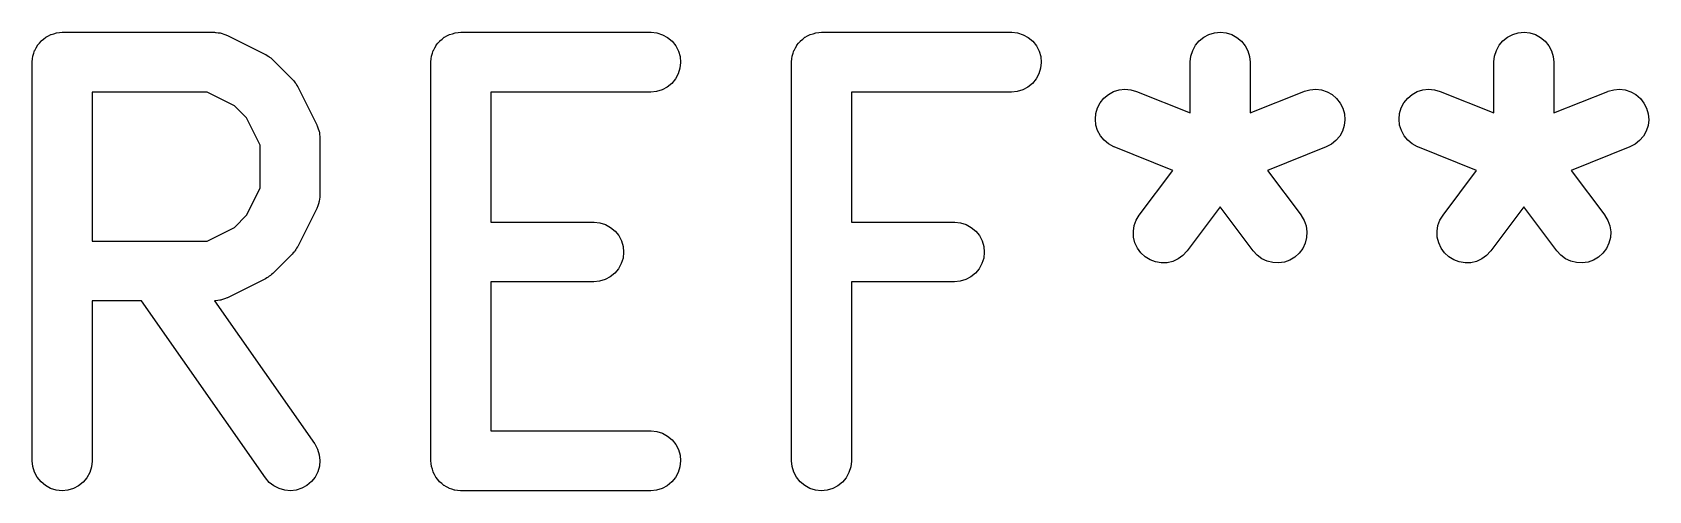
# Model space of a CAD drawing. Extents: x -2 to 178, y -114 to 6.
# Drawn here: x -1.751 to 2.304, y 4.476 to 5.626 of the extents above.
import ezdxf

# ---------------------------------------------------------------- set-up
doc = ezdxf.new("R2010")
doc.units = 0
doc.header["$MEASUREMENT"] = 0
doc.layers.add('BLACK', color=7, linetype='CONTINUOUS')

msp = doc.modelspace()

# ---------------------------------------------------------------- linework, layer by layer
at = {"layer": 'BLACK', "linetype": 'CONTINUOUS'}
for p, q in [((-1.73804, 5.59379), (-1.7335, 5.59921)), ((-1.7335, 5.59921), (-1.72901, 5.60464)), ((-1.72901, 5.60464), (-1.7288, 5.6048)), ((-1.7288, 5.6048), (-1.72864, 5.605)), ((-1.72864, 5.605), (-1.72317, 5.6094)), ((-1.72317, 5.6094), (-1.71766, 5.61389)), ((-1.71766, 5.61389), (-1.71743, 5.61401)), ((-1.71743, 5.61401), (-1.71723, 5.61418)), ((-1.71723, 5.61418), (-1.71098, 5.61744)), ((-1.71098, 5.61744), (-1.70474, 5.62076)), ((-1.70474, 5.62076), (-1.70449, 5.62084)), ((-1.70449, 5.62084), (-1.70426, 5.62096)), ((-1.70426, 5.62096), (-1.69748, 5.62295)), ((-1.69748, 5.62295), (-1.69073, 5.62499)), ((-1.69073, 5.62499), (-1.69047, 5.62502)), ((-1.69047, 5.62502), (-1.69022, 5.62509)), ((-1.69022, 5.62509), (-1.68319, 5.62573)), ((-1.68319, 5.62573), (-1.67616, 5.62642)), ((-1.67616, 5.62642), (-1.29521, 5.62642)), ((-1.29521, 5.62642), (-1.29416, 5.62641)), ((-1.29416, 5.62641), (-1.29197, 5.62617)), ((-1.29197, 5.62617), (-1.28976, 5.62622)), ((-1.28976, 5.62622), (-1.2847, 5.62535)), ((-1.2847, 5.62535), (-1.27962, 5.62478)), ((-1.27962, 5.62478), (-1.27752, 5.62411)), ((-1.27752, 5.62411), (-1.27534, 5.62374)), ((-1.27534, 5.62374), (-1.27054, 5.6219)), ((-1.27054, 5.6219), (-1.26566, 5.62035)), ((-1.26566, 5.62035), (-1.26373, 5.61929)), ((-1.26373, 5.61929), (-1.26167, 5.6185)), ((-1.26167, 5.6185), (-1.16643, 5.57088)), ((-0.73804, 5.59379), (-0.7335, 5.59921)), ((-0.7335, 5.59921), (-0.72901, 5.60464)), ((-0.72901, 5.60464), (-0.7288, 5.6048)), ((-0.7288, 5.6048), (-0.72864, 5.605)), ((-0.72864, 5.605), (-0.72317, 5.6094)), ((-0.72317, 5.6094), (-0.71766, 5.61389)), ((-0.71766, 5.61389), (-0.71743, 5.61401)), ((-0.71743, 5.61401), (-0.71723, 5.61418)), ((-0.71723, 5.61418), (-0.71098, 5.61744)), ((-0.71098, 5.61744), (-0.70474, 5.62076)), ((-0.70474, 5.62076), (-0.70449, 5.62084)), ((-0.70449, 5.62084), (-0.70426, 5.62096)), ((-0.70426, 5.62096), (-0.69748, 5.62295)), ((-0.69748, 5.62295), (-0.69073, 5.62499)), ((-0.69073, 5.62499), (-0.69047, 5.62502)), ((-0.69047, 5.62502), (-0.69022, 5.62509)), ((-0.69022, 5.62509), (-0.68319, 5.62573)), ((-0.68319, 5.62573), (-0.67616, 5.62642)), ((-0.67616, 5.62642), (-0.19997, 5.62642)), ((-0.19997, 5.62642), (-0.19892, 5.62641)), ((-0.19892, 5.62641), (-0.18438, 5.62478)), ((-0.18438, 5.62478), (-0.17042, 5.62035)), ((-0.17042, 5.62035), (-0.1576, 5.6133)), ((-0.1576, 5.6133), (-0.14639, 5.60389)), ((-0.14639, 5.60389), (-0.13721, 5.59249)), ((0.16672, 5.59379), (0.17127, 5.59921)), ((0.17127, 5.59921), (0.17575, 5.60464)), ((0.17575, 5.60464), (0.17596, 5.6048)), ((0.17596, 5.6048), (0.17612, 5.605)), ((0.17612, 5.605), (0.18159, 5.6094)), ((0.18159, 5.6094), (0.1871, 5.61389)), ((0.1871, 5.61389), (0.18733, 5.61401)), ((0.18733, 5.61401), (0.18753, 5.61418)), ((0.18753, 5.61418), (0.19378, 5.61744)), ((0.19378, 5.61744), (0.20002, 5.62076)), ((0.20002, 5.62076), (0.20027, 5.62084)), ((0.20027, 5.62084), (0.2005, 5.62096)), ((0.2005, 5.62096), (0.20728, 5.62295)), ((0.20728, 5.62295), (0.21403, 5.62499)), ((0.21403, 5.62499), (0.21429, 5.62502)), ((0.21429, 5.62502), (0.21455, 5.62509)), ((0.21455, 5.62509), (0.22157, 5.62573)), ((0.22157, 5.62573), (0.2286, 5.62642)), ((0.2286, 5.62642), (0.70479, 5.62642)), ((0.70479, 5.62642), (0.70584, 5.62641)), ((0.70584, 5.62641), (0.72038, 5.62478)), ((0.72038, 5.62478), (0.73434, 5.62035)), ((0.73434, 5.62035), (0.74716, 5.6133)), ((0.74716, 5.6133), (0.75838, 5.60389)), ((0.75838, 5.60389), (0.76755, 5.59249)), ((1.16671, 5.59379), (1.17612, 5.605)), ((1.17612, 5.605), (1.18753, 5.61418)), ((1.18753, 5.61418), (1.2005, 5.62096)), ((1.2005, 5.62096), (1.21454, 5.62509)), ((1.21454, 5.62509), (1.22912, 5.62642)), ((1.22912, 5.62642), (1.24368, 5.62489)), ((1.24368, 5.62489), (1.25766, 5.62056)), ((1.25766, 5.62056), (1.27054, 5.6136)), ((1.27054, 5.6136), (1.28182, 5.60427)), ((1.28182, 5.60427), (1.29107, 5.59292)), ((1.92862, 5.59379), (1.93803, 5.605)), ((1.93803, 5.605), (1.94944, 5.61418)), ((1.94944, 5.61418), (1.96241, 5.62096)), ((1.96241, 5.62096), (1.97645, 5.62509)), ((1.97645, 5.62509), (1.99103, 5.62642)), ((1.99103, 5.62642), (2.00558, 5.62489)), ((2.00558, 5.62489), (2.01957, 5.62056)), ((2.01957, 5.62056), (2.03244, 5.6136)), ((2.03244, 5.6136), (2.04372, 5.60427)), ((2.04372, 5.60427), (2.05297, 5.59292)), ((-1.75115, 5.55247), (-1.75036, 5.55951)), ((-1.75036, 5.55951), (-1.74963, 5.5665)), ((-1.74963, 5.5665), (-1.74955, 5.56675)), ((-1.74955, 5.56675), (-1.74952, 5.56701)), ((-1.74952, 5.56701), (-1.7474, 5.57371)), ((-1.7474, 5.57371), (-1.7453, 5.58048)), ((-1.7453, 5.58048), (-1.74517, 5.58072)), ((-1.74517, 5.58072), (-1.7451, 5.58096)), ((-1.7451, 5.58096), (-1.74168, 5.58717)), ((-1.74168, 5.58717), (-1.73834, 5.59336)), ((-1.73834, 5.59336), (-1.73817, 5.59356)), ((-1.73817, 5.59356), (-1.73804, 5.59379)), ((-1.16643, 5.57088), (-1.1655, 5.57041)), ((-1.1655, 5.57041), (-1.16196, 5.56811)), ((-1.16196, 5.56811), (-1.15825, 5.56612)), ((-1.15825, 5.56612), (-1.15583, 5.56414)), ((-1.15583, 5.56414), (-1.15322, 5.56244)), ((-1.15322, 5.56244), (-1.15019, 5.55951)), ((-1.15019, 5.55951), (-1.14694, 5.55683)), ((-1.14694, 5.55683), (-1.09932, 5.50921)), ((-0.75115, 5.55247), (-0.75036, 5.55951)), ((-0.75036, 5.55951), (-0.74963, 5.5665)), ((-0.74963, 5.5665), (-0.74955, 5.56675)), ((-0.74955, 5.56675), (-0.74952, 5.56701)), ((-0.74952, 5.56701), (-0.7474, 5.57371)), ((-0.7474, 5.57371), (-0.7453, 5.58048)), ((-0.7453, 5.58048), (-0.74518, 5.58072)), ((-0.74518, 5.58072), (-0.7451, 5.58096)), ((-0.7451, 5.58096), (-0.74168, 5.58717)), ((-0.74168, 5.58717), (-0.73834, 5.59336)), ((-0.73834, 5.59336), (-0.73817, 5.59356)), ((-0.73817, 5.59356), (-0.73804, 5.59379)), ((-0.13721, 5.59249), (-0.13043, 5.57951)), ((-0.13043, 5.57951), (-0.1263, 5.56547)), ((-0.1263, 5.56547), (-0.12497, 5.55089)), ((0.15361, 5.55247), (0.1544, 5.55951)), ((0.1544, 5.55951), (0.15513, 5.5665)), ((0.15513, 5.5665), (0.15521, 5.56675)), ((0.15521, 5.56675), (0.15524, 5.56701)), ((0.15524, 5.56701), (0.15736, 5.57371)), ((0.15736, 5.57371), (0.15946, 5.58048)), ((0.15946, 5.58048), (0.15959, 5.58072)), ((0.15959, 5.58072), (0.15966, 5.58096)), ((0.15966, 5.58096), (0.16308, 5.58717)), ((0.16308, 5.58717), (0.16642, 5.59336)), ((0.16642, 5.59336), (0.16659, 5.59356)), ((0.16659, 5.59356), (0.16672, 5.59379)), ((0.76755, 5.59249), (0.77433, 5.57951)), ((0.77433, 5.57951), (0.77846, 5.56547)), ((0.77846, 5.56547), (0.77979, 5.55089)), ((1.15361, 5.55247), (1.15524, 5.56701)), ((1.15524, 5.56701), (1.15966, 5.58096)), ((1.15966, 5.58096), (1.16671, 5.59379)), ((1.29107, 5.59292), (1.29794, 5.58)), ((1.29794, 5.58), (1.30217, 5.56599)), ((1.30217, 5.56599), (1.3036, 5.55142)), ((1.91551, 5.55247), (1.91714, 5.56701)), ((1.91714, 5.56701), (1.92157, 5.58096)), ((1.92157, 5.58096), (1.92862, 5.59379)), ((2.05297, 5.59292), (2.05984, 5.58)), ((2.05984, 5.58), (2.06408, 5.56599)), ((2.06408, 5.56599), (2.0655, 5.55142)), ((-1.75116, 5.55196), (-1.75115, 5.55247)), ((-1.75116, 5.55194), (-1.75116, 5.55196)), ((-1.75116, 5.55193), (-1.75116, 5.55194)), ((-1.75116, 5.55142), (-1.75116, 5.55193)), ((-1.75116, 4.55142), (-1.75116, 5.55142)), ((-0.75116, 5.55196), (-0.75115, 5.55247)), ((-0.75116, 5.55194), (-0.75116, 5.55196)), ((-0.75116, 5.55193), (-0.75116, 5.55194)), ((-0.75116, 5.55142), (-0.75116, 5.55193)), ((-0.75116, 4.55142), (-0.75116, 5.55142)), ((-0.13083, 5.52236), (-0.13779, 5.50948)), ((-0.1265, 5.53634), (-0.13083, 5.52236)), ((-0.12497, 5.55089), (-0.1265, 5.53634)), ((0.1536, 5.55196), (0.15361, 5.55247)), ((0.1536, 5.55194), (0.1536, 5.55196)), ((0.1536, 5.55193), (0.1536, 5.55194)), ((0.1536, 5.55142), (0.1536, 5.55193)), ((0.1536, 4.55142), (0.1536, 5.55142)), ((0.77393, 5.52236), (0.76697, 5.50948)), ((0.77826, 5.53634), (0.77393, 5.52236)), ((0.77979, 5.55089), (0.77826, 5.53634)), ((1.1536, 5.55142), (1.15361, 5.55247)), ((1.1536, 5.4241), (1.1536, 5.55142)), ((1.3036, 5.55142), (1.3036, 5.4241)), ((1.9155, 5.55142), (1.91551, 5.55247)), ((1.9155, 5.4241), (1.9155, 5.55142)), ((2.0655, 5.55142), (2.0655, 5.4241)), ((-1.60116, 5.47642), (-1.60116, 5.10261)), ((-1.31291, 5.47642), (-1.60116, 5.47642)), ((-1.2444, 5.44216), (-1.31291, 5.47642)), ((-1.09932, 5.50921), (-1.09858, 5.50847)), ((-1.09858, 5.50847), (-1.09596, 5.50517)), ((-1.09596, 5.50517), (-1.09306, 5.50211)), ((-1.09306, 5.50211), (-1.0914, 5.49947)), ((-1.0914, 5.49947), (-1.08945, 5.49703)), ((-1.08945, 5.49703), (-1.08751, 5.49329)), ((-1.08751, 5.49329), (-1.08527, 5.48972)), ((-1.08527, 5.48972), (-1.03765, 5.39448)), ((-0.19997, 5.47642), (-0.60116, 5.47642)), ((-0.60116, 5.47642), (-0.60116, 5.15023)), ((-0.1854, 5.47785), (-0.19997, 5.47642)), ((-0.17139, 5.48208), (-0.1854, 5.47785)), ((-0.15847, 5.48895), (-0.17139, 5.48208)), ((-0.14712, 5.4982), (-0.15847, 5.48895)), ((-0.13779, 5.50948), (-0.14712, 5.4982)), ((0.70479, 5.47642), (0.3036, 5.47642)), ((0.3036, 5.47642), (0.3036, 5.15023)), ((0.71936, 5.47785), (0.70479, 5.47642)), ((0.73337, 5.48208), (0.71936, 5.47785)), ((0.74629, 5.48895), (0.73337, 5.48208)), ((0.75764, 5.4982), (0.74629, 5.48895)), ((0.76697, 5.50948), (0.75764, 5.4982)), ((0.94835, 5.47059), (0.9612, 5.4776)), ((0.9612, 5.4776), (0.97517, 5.48198)), ((0.97517, 5.48198), (0.98972, 5.48356)), ((0.98972, 5.48356), (1.0043, 5.48228)), ((1.0043, 5.48228), (1.01836, 5.4782)), ((1.01836, 5.4782), (1.1536, 5.4241)), ((1.3036, 5.4241), (1.43884, 5.4782)), ((1.43884, 5.4782), (1.43981, 5.47858)), ((1.43981, 5.47858), (1.45393, 5.48247)), ((1.45393, 5.48247), (1.46853, 5.48354)), ((1.46853, 5.48354), (1.48305, 5.48176)), ((1.48305, 5.48176), (1.49696, 5.47718)), ((1.49696, 5.47718), (1.50971, 5.47)), ((1.71025, 5.47059), (1.72311, 5.4776)), ((1.72311, 5.4776), (1.73707, 5.48198)), ((1.73707, 5.48198), (1.75163, 5.48356)), ((1.75163, 5.48356), (1.76621, 5.48228)), ((1.76621, 5.48228), (1.78026, 5.4782)), ((1.78026, 5.4782), (1.9155, 5.4241)), ((2.0655, 5.4241), (2.20074, 5.4782)), ((2.20074, 5.4782), (2.20172, 5.47858)), ((2.20172, 5.47858), (2.21583, 5.48247)), ((2.21583, 5.48247), (2.23043, 5.48354)), ((2.23043, 5.48354), (2.24496, 5.48176)), ((2.24496, 5.48176), (2.25886, 5.47718)), ((2.25886, 5.47718), (2.27161, 5.47)), ((-1.21399, 5.41175), (-1.2444, 5.44216)), ((0.91688, 5.42287), (0.92107, 5.4369)), ((0.92107, 5.4369), (0.92789, 5.44985)), ((0.92789, 5.44985), (0.9371, 5.46122)), ((0.9371, 5.46122), (0.94835, 5.47059)), ((1.50971, 5.47), (1.52083, 5.46047)), ((1.52083, 5.46047), (1.52988, 5.44897)), ((1.52988, 5.44897), (1.53652, 5.43593)), ((1.53652, 5.43593), (1.54051, 5.42184)), ((1.67879, 5.42287), (1.68297, 5.4369)), ((1.68297, 5.4369), (1.6898, 5.44985)), ((1.6898, 5.44985), (1.69901, 5.46122)), ((1.69901, 5.46122), (1.71025, 5.47059)), ((2.27161, 5.47), (2.28273, 5.46047)), ((2.28273, 5.46047), (2.29178, 5.44897)), ((2.29178, 5.44897), (2.29843, 5.43593)), ((2.29843, 5.43593), (2.30241, 5.42184)), ((-1.17973, 5.34324), (-1.21399, 5.41175)), ((-1.03765, 5.39448), (-1.03719, 5.39354)), ((-1.03719, 5.39354), (-1.03643, 5.39147)), ((0.9155, 5.4083), (0.91688, 5.42287)), ((0.91698, 5.39374), (0.9155, 5.4083)), ((0.92126, 5.37974), (0.91698, 5.39374)), ((1.54168, 5.40725), (1.54, 5.39271)), ((1.54051, 5.42184), (1.54168, 5.40725)), ((1.67741, 5.4083), (1.67879, 5.42287)), ((1.67889, 5.39374), (1.67741, 5.4083)), ((1.68317, 5.37974), (1.67889, 5.39374)), ((2.30359, 5.40725), (2.30191, 5.39271)), ((2.30241, 5.42184), (2.30359, 5.40725)), ((-1.03643, 5.39147), (-1.03539, 5.38952)), ((-1.03539, 5.38952), (-1.03391, 5.38461)), ((-1.03391, 5.38461), (-1.03214, 5.3798)), ((-1.03214, 5.3798), (-1.0318, 5.37763)), ((-1.0318, 5.37763), (-1.03116, 5.37551)), ((-1.03116, 5.37551), (-1.03066, 5.3704)), ((-1.03066, 5.3704), (-1.02986, 5.36534)), ((-1.02986, 5.36534), (-1.02995, 5.36314)), ((-1.02995, 5.36314), (-1.02973, 5.36094)), ((-1.02973, 5.36094), (-1.02973, 5.21808)), ((0.92818, 5.36684), (0.92126, 5.37974)), ((0.93747, 5.35553), (0.92818, 5.36684)), ((0.94878, 5.34624), (0.93747, 5.35553)), ((1.51898, 5.35479), (1.50754, 5.34566)), ((1.52843, 5.36597), (1.51898, 5.35479)), ((1.53553, 5.37878), (1.52843, 5.36597)), ((1.54, 5.39271), (1.53553, 5.37878)), ((1.69008, 5.36684), (1.68317, 5.37974)), ((1.69937, 5.35553), (1.69008, 5.36684)), ((1.71069, 5.34624), (1.69937, 5.35553)), ((2.28089, 5.35479), (2.26945, 5.34566)), ((2.29033, 5.36597), (2.28089, 5.35479)), ((2.29743, 5.37878), (2.29033, 5.36597)), ((2.30191, 5.39271), (2.29743, 5.37878)), ((-1.17973, 5.23579), (-1.17973, 5.34324)), ((0.96168, 5.33932), (0.94878, 5.34624)), ((0.96265, 5.33892), (0.96168, 5.33932)), ((1.10988, 5.28003), (0.96265, 5.33892)), ((1.49455, 5.33892), (1.34732, 5.28003)), ((1.50754, 5.34566), (1.49455, 5.33892)), ((1.72358, 5.33932), (1.71069, 5.34624)), ((1.72455, 5.33892), (1.72358, 5.33932)), ((1.87179, 5.28003), (1.72455, 5.33892)), ((2.25645, 5.33892), (2.10922, 5.28003)), ((2.26945, 5.34566), (2.25645, 5.33892)), ((1.02574, 5.16785), (1.10988, 5.28003)), ((1.34732, 5.28003), (1.43146, 5.16785)), ((1.78765, 5.16785), (1.87179, 5.28003)), ((2.10922, 5.28003), (2.19336, 5.16785)), ((-1.21399, 5.16727), (-1.17973, 5.23579)), ((-1.03425, 5.19342), (-1.0358, 5.18854)), ((-1.03241, 5.19821), (-1.03425, 5.19342)), ((-1.03204, 5.20039), (-1.03241, 5.19821)), ((-1.03137, 5.20249), (-1.03204, 5.20039)), ((-1.0308, 5.20758), (-1.03137, 5.20249)), ((-1.02993, 5.21264), (-1.0308, 5.20758)), ((-1.02974, 5.21704), (-1.02999, 5.21484)), ((-1.02999, 5.21484), (-1.02993, 5.21264)), ((-1.02973, 5.21808), (-1.02974, 5.21704)), ((-1.2444, 5.13687), (-1.21399, 5.16727)), ((-1.03765, 5.18454), (-1.08527, 5.08931)), ((-1.03686, 5.18661), (-1.03765, 5.18454)), ((-1.0358, 5.18854), (-1.03686, 5.18661)), ((-0.60116, 5.15023), (-0.34283, 5.15023)), ((-0.34283, 5.15023), (-0.34178, 5.15022)), ((-0.34178, 5.15022), (-0.32723, 5.14859)), ((0.3036, 5.15023), (0.56193, 5.15023)), ((0.56193, 5.15023), (0.56298, 5.15022)), ((0.56298, 5.15022), (0.57753, 5.14859)), ((1.01312, 5.14159), (1.01814, 5.15534)), ((1.01814, 5.15534), (1.02574, 5.16785)), ((1.2286, 5.18832), (1.14574, 5.07785)), ((1.31146, 5.07785), (1.2286, 5.18832)), ((1.43146, 5.16785), (1.43208, 5.167)), ((1.43208, 5.167), (1.4395, 5.15439)), ((1.4395, 5.15439), (1.44433, 5.14057)), ((1.77503, 5.14159), (1.78005, 5.15534)), ((1.78005, 5.15534), (1.78765, 5.16785)), ((1.9905, 5.18832), (1.90765, 5.07785)), ((2.07336, 5.07785), (1.9905, 5.18832)), ((2.19336, 5.16785), (2.19398, 5.167)), ((2.19398, 5.167), (2.20141, 5.15439)), ((2.20141, 5.15439), (2.20624, 5.14057)), ((-1.31291, 5.10261), (-1.2444, 5.13687)), ((-0.32723, 5.14859), (-0.31328, 5.14416)), ((-0.31328, 5.14416), (-0.30046, 5.13711)), ((-0.30046, 5.13711), (-0.28924, 5.1277)), ((-0.28924, 5.1277), (-0.28007, 5.1163)), ((-0.28007, 5.1163), (-0.27329, 5.10332)), ((0.57753, 5.14859), (0.59148, 5.14416)), ((0.59148, 5.14416), (0.60431, 5.13711)), ((0.60431, 5.13711), (0.61552, 5.1277)), ((0.61552, 5.1277), (0.62469, 5.1163)), ((0.62469, 5.1163), (0.63147, 5.10332)), ((1.01086, 5.12712), (1.01312, 5.14159)), ((1.01146, 5.1125), (1.01086, 5.12712)), ((1.01488, 5.09827), (1.01146, 5.1125)), ((1.44559, 5.11146), (1.44196, 5.09728)), ((1.44433, 5.14057), (1.44639, 5.12608)), ((1.44639, 5.12608), (1.44559, 5.11146)), ((1.77277, 5.12712), (1.77503, 5.14159)), ((1.77336, 5.1125), (1.77277, 5.12712)), ((1.77679, 5.09827), (1.77336, 5.1125)), ((2.20749, 5.11146), (2.20387, 5.09728)), ((2.20624, 5.14057), (2.20829, 5.12608)), ((2.20829, 5.12608), (2.20749, 5.11146)), ((-1.60116, 5.10261), (-1.31291, 5.10261)), ((-1.09932, 5.06981), (-1.14694, 5.02219)), ((-1.09664, 5.07307), (-1.09932, 5.06981)), ((-1.09371, 5.07609), (-1.09664, 5.07307)), ((-1.09201, 5.07871), (-1.09371, 5.07609)), ((-1.09003, 5.08113), (-1.09201, 5.07871)), ((-1.08804, 5.08483), (-1.09003, 5.08113)), ((-1.08574, 5.08837), (-1.08804, 5.08483)), ((-1.08527, 5.08931), (-1.08574, 5.08837)), ((-0.27329, 5.10332), (-0.26916, 5.08928)), ((-0.26783, 5.0747), (-0.26936, 5.06015)), ((-0.26916, 5.08928), (-0.26783, 5.0747)), ((0.63147, 5.10332), (0.6356, 5.08928)), ((0.63693, 5.0747), (0.6354, 5.06015)), ((0.6356, 5.08928), (0.63693, 5.0747)), ((1.02101, 5.08497), (1.01488, 5.09827)), ((1.0296, 5.07312), (1.02101, 5.08497)), ((1.04032, 5.06316), (1.0296, 5.07312)), ((1.14511, 5.07701), (1.13508, 5.06636)), ((1.14574, 5.07785), (1.14511, 5.07701)), ((1.32134, 5.06705), (1.31146, 5.07785)), ((1.4269, 5.07234), (1.41604, 5.06253)), ((1.43566, 5.08407), (1.4269, 5.07234)), ((1.44196, 5.09728), (1.43566, 5.08407)), ((1.78291, 5.08497), (1.77679, 5.09827)), ((1.7915, 5.07312), (1.78291, 5.08497)), ((1.80223, 5.06316), (1.7915, 5.07312)), ((1.90701, 5.07701), (1.89698, 5.06636)), ((1.90765, 5.07785), (1.90701, 5.07701)), ((2.08324, 5.06705), (2.07336, 5.07785)), ((2.18881, 5.07234), (2.17794, 5.06253)), ((2.19756, 5.08407), (2.18881, 5.07234)), ((2.20387, 5.09728), (2.19756, 5.08407)), ((-0.28065, 5.03329), (-0.28998, 5.02201)), ((-0.27369, 5.04616), (-0.28065, 5.03329)), ((-0.26936, 5.06015), (-0.27369, 5.04616)), ((0.62411, 5.03329), (0.61478, 5.02201)), ((0.63107, 5.04616), (0.62411, 5.03329)), ((0.6354, 5.06015), (0.63107, 5.04616)), ((1.05278, 5.05548), (1.04032, 5.06316)), ((1.06649, 5.05036), (1.05278, 5.05548)), ((1.08094, 5.048), (1.06649, 5.05036)), ((1.09557, 5.04849), (1.08094, 5.048)), ((1.10982, 5.05182), (1.09557, 5.04849)), ((1.12316, 5.05785), (1.10982, 5.05182)), ((1.13508, 5.06636), (1.12316, 5.05785)), ((1.33313, 5.05838), (1.32134, 5.06705)), ((1.34638, 5.05216), (1.33313, 5.05838)), ((1.36059, 5.04864), (1.34638, 5.05216)), ((1.37521, 5.04794), (1.36059, 5.04864)), ((1.38969, 5.0501), (1.37521, 5.04794)), ((1.40347, 5.05502), (1.38969, 5.0501)), ((1.41604, 5.06253), (1.40347, 5.05502)), ((1.81469, 5.05548), (1.80223, 5.06316)), ((1.8284, 5.05036), (1.81469, 5.05548)), ((1.84285, 5.048), (1.8284, 5.05036)), ((1.85748, 5.04849), (1.84285, 5.048)), ((1.87173, 5.05182), (1.85748, 5.04849)), ((1.88507, 5.05785), (1.87173, 5.05182)), ((1.89698, 5.06636), (1.88507, 5.05785)), ((2.09504, 5.05838), (2.08324, 5.06705)), ((2.10829, 5.05216), (2.09504, 5.05838)), ((2.12249, 5.04864), (2.10829, 5.05216)), ((2.13712, 5.04794), (2.12249, 5.04864)), ((2.15159, 5.0501), (2.13712, 5.04794)), ((2.16538, 5.05502), (2.15159, 5.0501)), ((2.17794, 5.06253), (2.16538, 5.05502)), ((-1.16643, 5.00815), (-1.26167, 4.96053)), ((-1.16286, 5.01039), (-1.16643, 5.00815)), ((-1.15912, 5.01233), (-1.16286, 5.01039)), ((-1.15668, 5.01427), (-1.15912, 5.01233)), ((-1.15404, 5.01594), (-1.15668, 5.01427)), ((-1.15097, 5.01883), (-1.15404, 5.01594)), ((-1.14768, 5.02146), (-1.15097, 5.01883)), ((-1.14694, 5.02219), (-1.14768, 5.02146)), ((-0.34283, 5.00023), (-0.60116, 5.00023)), ((-0.60116, 5.00023), (-0.60116, 4.62642)), ((-0.32826, 5.00166), (-0.34283, 5.00023)), ((-0.31425, 5.00589), (-0.32826, 5.00166)), ((-0.30132, 5.01276), (-0.31425, 5.00589)), ((-0.28998, 5.02201), (-0.30132, 5.01276)), ((0.56193, 5.00023), (0.3036, 5.00023)), ((0.3036, 5.00023), (0.3036, 4.55142)), ((0.5765, 5.00166), (0.56193, 5.00023)), ((0.59051, 5.00589), (0.5765, 5.00166)), ((0.60344, 5.01276), (0.59051, 5.00589)), ((0.61478, 5.02201), (0.60344, 5.01276)), ((-1.47711, 4.95261), (-1.60116, 4.95261)), ((-1.60116, 4.95261), (-1.60116, 4.55142)), ((-1.16617, 4.50841), (-1.47711, 4.95261)), ((-1.29302, 4.95282), (-1.29409, 4.95272)), ((-1.29409, 4.95272), (-1.04329, 4.59443)), ((-1.29081, 4.95274), (-1.29302, 4.95282)), ((-1.28575, 4.95354), (-1.29081, 4.95274)), ((-1.28064, 4.95404), (-1.28575, 4.95354)), ((-1.27852, 4.95468), (-1.28064, 4.95404)), ((-1.27635, 4.95502), (-1.27852, 4.95468)), ((-1.27154, 4.95678), (-1.27635, 4.95502)), ((-1.26663, 4.95827), (-1.27154, 4.95678)), ((-1.26468, 4.9593), (-1.26663, 4.95827)), ((-1.26261, 4.96007), (-1.26468, 4.9593)), ((-1.26167, 4.96053), (-1.26261, 4.96007)), ((-0.60116, 4.62642), (-0.19997, 4.62642)), ((-0.19997, 4.62642), (-0.19892, 4.62641)), ((-0.19892, 4.62641), (-0.18438, 4.62478)), ((-0.18438, 4.62478), (-0.17042, 4.62035)), ((-1.04329, 4.59443), (-1.0427, 4.59357)), ((-1.0427, 4.59357), (-1.03569, 4.58071)), ((-0.17042, 4.62035), (-0.1576, 4.6133)), ((-0.1576, 4.6133), (-0.14639, 4.60389)), ((-0.14639, 4.60389), (-0.13721, 4.59249)), ((-0.13721, 4.59249), (-0.13043, 4.57951)), ((-1.74973, 4.53685), (-1.75116, 4.55142)), ((-1.60117, 4.55037), (-1.6028, 4.53583)), ((-1.60116, 4.55142), (-1.60117, 4.55037)), ((-1.03569, 4.58071), (-1.03132, 4.56675)), ((-1.03132, 4.56675), (-1.02974, 4.55219)), ((-1.02974, 4.55219), (-1.03102, 4.53761)), ((-0.75047, 4.54439), (-0.75116, 4.55142)), ((-0.74983, 4.53736), (-0.75047, 4.54439)), ((-0.13043, 4.57951), (-0.1263, 4.56547)), ((-0.12497, 4.55089), (-0.1265, 4.53634)), ((-0.1263, 4.56547), (-0.12497, 4.55089)), ((0.15503, 4.53685), (0.1536, 4.55142)), ((0.30359, 4.55037), (0.30196, 4.53583)), ((0.3036, 4.55142), (0.30359, 4.55037)), ((-1.7455, 4.52284), (-1.74973, 4.53685)), ((-1.73863, 4.50991), (-1.7455, 4.52284)), ((-1.72938, 4.49857), (-1.73863, 4.50991)), ((-1.61428, 4.50905), (-1.62369, 4.49783)), ((-1.60723, 4.52187), (-1.61428, 4.50905)), ((-1.6028, 4.53583), (-1.60723, 4.52187)), ((-1.15665, 4.49729), (-1.16617, 4.50841)), ((-1.04184, 4.51056), (-1.05097, 4.49912)), ((-1.0351, 4.52356), (-1.04184, 4.51056)), ((-1.03102, 4.53761), (-1.0351, 4.52356)), ((-0.74976, 4.53711), (-0.74983, 4.53736)), ((-0.74973, 4.53685), (-0.74976, 4.53711)), ((-0.7477, 4.5301), (-0.74973, 4.53685)), ((-0.7457, 4.52332), (-0.7477, 4.5301)), ((-0.74558, 4.52309), (-0.7457, 4.52332)), ((-0.7455, 4.52284), (-0.74558, 4.52309)), ((-0.74218, 4.5166), (-0.7455, 4.52284)), ((-0.73892, 4.51035), (-0.74218, 4.5166)), ((-0.73875, 4.51015), (-0.73892, 4.51035)), ((-0.73863, 4.50991), (-0.73875, 4.51015)), ((-0.73414, 4.50441), (-0.73863, 4.50991)), ((-0.72975, 4.49894), (-0.73414, 4.50441)), ((-0.13779, 4.50948), (-0.14712, 4.4982)), ((-0.13083, 4.52236), (-0.13779, 4.50948)), ((-0.1265, 4.53634), (-0.13083, 4.52236)), ((0.15926, 4.52284), (0.15503, 4.53685)), ((0.16613, 4.50991), (0.15926, 4.52284)), ((0.17538, 4.49857), (0.16613, 4.50991)), ((0.29048, 4.50905), (0.28107, 4.49783)), ((0.29753, 4.52187), (0.29048, 4.50905)), ((0.30196, 4.53583), (0.29753, 4.52187)), ((-1.7181, 4.48924), (-1.72938, 4.49857)), ((-1.70522, 4.48228), (-1.7181, 4.48924)), ((-1.69124, 4.47795), (-1.70522, 4.48228)), ((-1.67668, 4.47642), (-1.69124, 4.47795)), ((-1.66211, 4.47775), (-1.67668, 4.47642)), ((-1.64807, 4.48188), (-1.66211, 4.47775)), ((-1.63509, 4.48866), (-1.64807, 4.48188)), ((-1.62369, 4.49783), (-1.63509, 4.48866)), ((-1.14515, 4.48824), (-1.15665, 4.49729)), ((-1.13211, 4.48159), (-1.14515, 4.48824)), ((-1.11803, 4.47761), (-1.13211, 4.48159)), ((-1.10343, 4.47643), (-1.11803, 4.47761)), ((-1.08889, 4.47811), (-1.10343, 4.47643)), ((-1.07496, 4.48258), (-1.08889, 4.47811)), ((-1.06215, 4.48968), (-1.07496, 4.48258)), ((-1.05097, 4.49912), (-1.06215, 4.48968)), ((-0.72955, 4.49878), (-0.72975, 4.49894)), ((-0.72938, 4.49857), (-0.72955, 4.49878)), ((-0.72396, 4.49409), (-0.72938, 4.49857)), ((-0.71853, 4.48954), (-0.72396, 4.49409)), ((-0.7183, 4.48941), (-0.71853, 4.48954)), ((-0.7181, 4.48924), (-0.7183, 4.48941)), ((-0.71191, 4.4859), (-0.7181, 4.48924)), ((-0.70571, 4.48248), (-0.71191, 4.4859)), ((-0.70546, 4.4824), (-0.70571, 4.48248)), ((-0.70522, 4.48228), (-0.70546, 4.4824)), ((-0.69845, 4.48018), (-0.70522, 4.48228)), ((-0.69175, 4.47806), (-0.69845, 4.48018)), ((-0.69149, 4.47803), (-0.69175, 4.47806)), ((-0.69124, 4.47795), (-0.69149, 4.47803)), ((-0.68425, 4.47722), (-0.69124, 4.47795)), ((-0.67721, 4.47643), (-0.68425, 4.47722)), ((-0.6767, 4.47642), (-0.67721, 4.47643)), ((-0.67668, 4.47642), (-0.6767, 4.47642)), ((-0.67667, 4.47642), (-0.67668, 4.47642)), ((-0.67616, 4.47642), (-0.67667, 4.47642)), ((-0.19997, 4.47642), (-0.67616, 4.47642)), ((-0.1854, 4.47785), (-0.19997, 4.47642)), ((-0.17139, 4.48208), (-0.1854, 4.47785)), ((-0.15847, 4.48895), (-0.17139, 4.48208)), ((-0.14712, 4.4982), (-0.15847, 4.48895)), ((0.18666, 4.48924), (0.17538, 4.49857)), ((0.19953, 4.48228), (0.18666, 4.48924)), ((0.21352, 4.47795), (0.19953, 4.48228)), ((0.22807, 4.47642), (0.21352, 4.47795)), ((0.24265, 4.47775), (0.22807, 4.47642)), ((0.25669, 4.48188), (0.24265, 4.47775)), ((0.26967, 4.48866), (0.25669, 4.48188)), ((0.28107, 4.49783), (0.26967, 4.48866))]:
    msp.add_line(p, q, dxfattribs=at)

doc.saveas('drawing.dxf')
